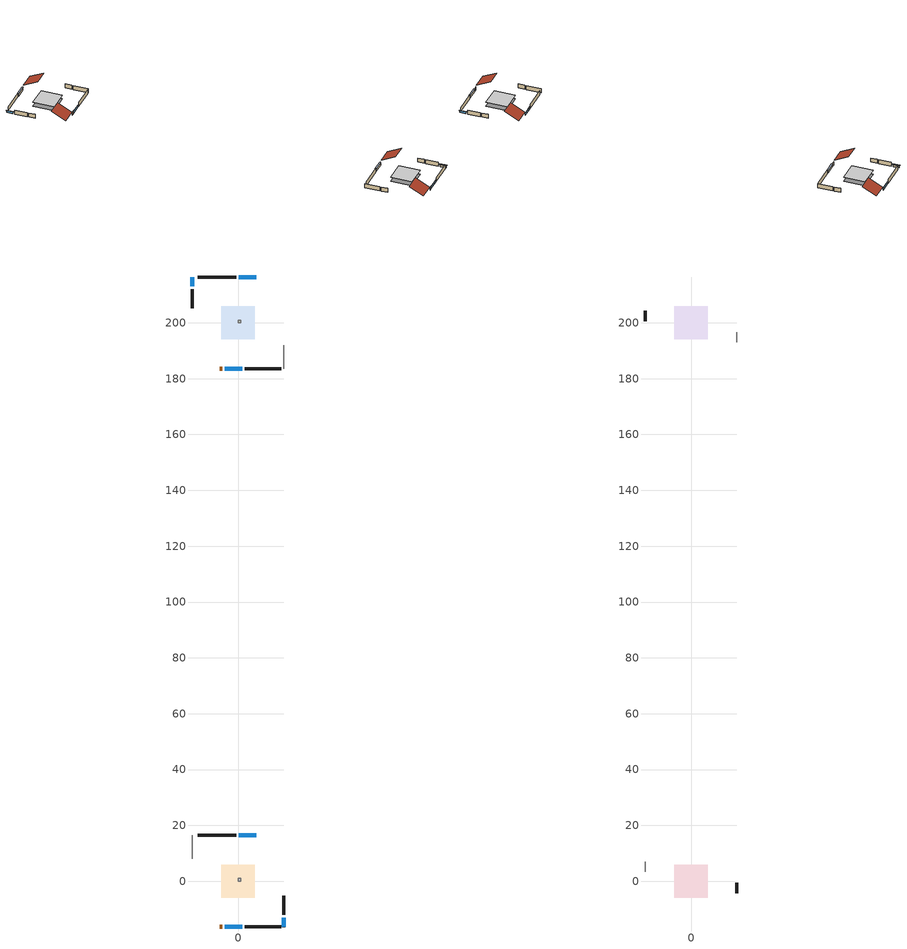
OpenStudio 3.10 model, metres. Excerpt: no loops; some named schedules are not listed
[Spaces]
unit1_central_ac_and_furnace_airloop_ret_air_space
 floor adiabatic (unit1_AdiabaticConst): 0,0 0,1 1,1 1,0 z0
 wall adiabatic (unit1_AdiabaticConst): 0,0 1,0 1,1 0,1 0,0 z0:1
 ceiling adiabatic (unit1_AdiabaticConst): 1,0 1,1 0,1 0,0 z1
unit1_conditioned_space_1
 floor foundation (unit1_Slab1_construction): -5.96,-5.96 -5.96,5.96 5.96,5.96 5.96,-5.96 z0
 wall outside (unit1_AdiabaticWallConstruction_1): -6.57,-16.4 -5.65,-16.4 z0:2.03
 wall outside (unit1_AdiabaticWallConstruction): -4.73,-16.4 1.5,-16.4 / 6.57,16.4 0.35,16.4 z0:1.19; 16.4,-16.4 16.4,-13.03 z0:1.1
 wall outside (unit1_Wall3_construction): 2.42,-16.4 15.47,-16.4 z0:2.44
 wall outside (unit1_Wall2_construction): 16.4,-12.1 16.4,-5.2 z0:2.44
 wall outside (unit1_Wall1_construction): -0.58,16.4 -14.39,16.4 z0:2.44
 wall adiabatic (unit1_Wall4_construction): -16.4,16.4 -16.4,7.98 z0:2.44
 window (unit1_WindowConstruction_2): -4.73,-16.4 1.5,-16.4 z0:1.19
 window (unit1_WindowConstruction_1): 16.4,-16.4 16.4,-13.03 z0:1.1
 window (unit1_WindowConstruction): 6.57,16.4 0.35,16.4 z0:1.19
 door (unit1_Door): -6.57,-16.4 -5.65,-16.4 z0:2.03
unit2_central_ac_and_furnace_airloop_ret_air_space
 floor adiabatic (unit2_AdiabaticConst): 0,200 0,201 1,201 1,200 z0
 wall adiabatic (unit2_AdiabaticConst): 0,200 1,200 1,201 0,201 0,200 z0:1
 ceiling adiabatic (unit2_AdiabaticConst): 1,200 1,201 0,201 0,200 z1
unit2_conditioned_space_1
 floor foundation (unit2_Slab1_2_construction): -5.96,194.04 -5.96,205.96 5.96,205.96 5.96,194.04 z0
 wall outside (unit2_AdiabaticWallConstruction_1): -6.57,183.6 -5.65,183.6 z0:2.03
 wall outside (unit2_AdiabaticWallConstruction): -16.4,216.4 -16.4,213.03 z0:1.1; -4.73,183.6 1.5,183.6 / 6.57,216.4 0.35,216.4 z0:1.19
 wall outside (unit2_Wall4_2_construction): -16.4,212.1 -16.4,205.2 z0:2.44
 wall outside (unit2_Wall3_2_construction): 2.42,183.6 15.47,183.6 z0:2.44
 wall outside (unit2_Wall1_2_construction): -0.58,216.4 -14.39,216.4 z0:2.44
 wall adiabatic (unit2_Wall2_2_construction): 16.4,183.6 16.4,192.02 z0:2.44
 window (unit2_WindowConstruction_2): -16.4,216.4 -16.4,213.03 z0:1.1
 window (unit2_WindowConstruction_1): -4.73,183.6 1.5,183.6 z0:1.19
 window (unit2_WindowConstruction): 6.57,216.4 0.35,216.4 z0:1.19
 door (unit2_Door): -6.57,183.6 -5.65,183.6 z0:2.03
unit1_attic___vented_1
 floor to unit1_conditioned_space_1 (unit1_Floor1_construction_Reversed): -5.96,-5.96 -5.96,5.96 5.96,5.96 5.96,-5.96 z2.44
 wall outside (unit1_Wall6_construction): 16.4,-4.27 16.4,-0.63 z0:2.44
 wall adiabatic (unit1_Wall5_construction): -16.4,7.05 -16.4,3.42 z0:2.44
 roof outside (unit1_Roof2_construction): -7.5,-16.4,2.44 -7.5,-8.44,6.42 -16.4,-8.44,6.42 -16.4,-16.4,2.44
 roof outside (unit1_Roof1_construction): 7.5,16.4,2.44 7.5,8.44,6.42 16.4,8.44,6.42 16.4,16.4,2.44
unit2_attic___vented_1
 floor to unit2_conditioned_space_1 (unit2_Floor1_2_construction_Reversed): -5.96,194.04 -5.96,205.96 5.96,205.96 5.96,194.04 z2.44
 wall outside (unit2_Wall5_2_construction): -16.4,204.27 -16.4,200.63 z0:2.44
 wall adiabatic (unit2_Wall6_2_construction): 16.4,192.95 16.4,196.58 z0:2.44
 roof outside (unit2_Roof2_2_construction): -7.5,183.6,2.44 -7.5,191.56,6.42 -16.4,191.56,6.42 -16.4,183.6,2.44
 roof outside (unit2_Roof1_2_construction): 7.5,216.4,2.44 7.5,208.44,6.42 16.4,208.44,6.42 16.4,216.4,2.44
shading: 1.8,-16.4 -5.03,-16.4 -5.03,-17.01 1.8,-17.01 z1.49; 16.4,-12.73 16.4,-16.71 17.01,-16.71 17.01,-12.73 z1.4; 0.04,16.4 6.87,16.4 6.87,17.01 0.04,17.01 z1.49; -16.4,212.73 -16.4,216.71 -17.01,216.71 -17.01,212.73 z1.4; 0.04,216.4 6.87,216.4 6.87,217.01 0.04,217.01 z1.49; 1.8,183.6 -5.03,183.6 -5.03,182.99 1.8,182.99 z1.49
[Site]
unit1_Buffalo_Niagara_Intl_Ap_NY: Latitude {deg}=42.93; Longitude {deg}=-78.73; Time Zone {hr}=-5; Elevation {m}=215; Terrain=Suburbs; Keep Site Location Information=Yes
[Site:GroundTemperature:Shallow]
4.30207, 2.29327, 2.1324, 3.08568, 6.91256, 10.7216, 14.0239, 16.1158, 16.2935, 14.5921, 11.374, 7.68183
[Site:WaterMainsTemperature]
Calculation Method=Schedule; Temperature Schedule=unit1_mains_temperature_schedule
[Building]
Building 1
[Construction]
unit1_AdiabaticConst: unit1_Adiabatic
unit1_AdiabaticWallConstruction_1: unit1_wood_siding_2, unit1_wall_rigid_ins, unit1_wall_stud_and_cavity_4, unit1_gypsum_board
unit1_AdiabaticWallConstruction: unit1_wood_siding_1, unit1_wall_rigid_ins, unit1_wall_stud_and_cavity_4, unit1_gypsum_board
unit1_WindowConstruction_2; unit1_WindowConstruction_1; unit1_WindowConstruction: unit1_WindowMaterial
unit1_Slab1_construction: unit1_concrete_4_0_in_, unit1_floor_covering
unit1_Floor1_construction_Reversed: unit1_gypsum_board, unit1_ceiling_stud_and_cavity, unit1_ceiling_loosefill_ins
unit1_Wall5_construction: unit1_osb_sheathing_0_5_in__3, unit1_wall_stud_and_cavity_2
unit1_Wall4_construction: unit1_osb_sheathing_0_5_in__2, unit1_wall_stud_and_cavity_1, unit1_gypsum_board
unit1_Wall3_construction; unit1_Wall2_construction; unit1_Wall1_construction: unit1_wood_siding, unit1_osb_sheathing_0_5_in__1, unit1_wall_stud_and_cavity, unit1_gypsum_board
unit1_Roof2_construction; unit1_Roof1_construction: unit1_asphalt_or_fiberglass_shingles, unit1_roof_rigid_ins, unit1_osb_sheathing_0_5_in_
unit1_Door: unit1_door_material
unit1_Wall6_construction: unit1_wood_siding, unit1_osb_sheathing_0_5_in__2, unit1_wall_stud_and_cavity_3
unit2_AdiabaticConst: unit2_Adiabatic
unit2_AdiabaticWallConstruction_1: unit2_wood_siding_2, unit2_wall_rigid_ins, unit2_wall_stud_and_cavity_4, unit2_gypsum_board
unit2_Door: unit2_door_material
unit2_AdiabaticWallConstruction: unit2_wood_siding_1, unit2_wall_rigid_ins, unit2_wall_stud_and_cavity_4, unit2_gypsum_board
unit2_WindowConstruction_2; unit2_WindowConstruction_1; unit2_WindowConstruction: unit2_WindowMaterial
unit2_Slab1_2_construction: unit2_concrete_4_0_in_, unit2_floor_covering
unit2_Floor1_2_construction_Reversed: unit2_gypsum_board, unit2_ceiling_stud_and_cavity, unit2_ceiling_loosefill_ins
unit2_Wall6_2_construction: unit2_osb_sheathing_0_5_in__3, unit2_wall_stud_and_cavity_3
unit2_Wall5_2_construction: unit2_wood_siding, unit2_osb_sheathing_0_5_in__2, unit2_wall_stud_and_cavity_2
unit2_Wall4_2_construction; unit2_Wall3_2_construction: unit2_wood_siding, unit2_osb_sheathing_0_5_in__2, unit2_wall_stud_and_cavity, unit2_gypsum_board
unit2_Wall2_2_construction: unit2_osb_sheathing_0_5_in__2, unit2_wall_stud_and_cavity_1, unit2_gypsum_board
unit2_Wall1_2_construction: unit2_wood_siding, unit2_osb_sheathing_0_5_in__1, unit2_wall_stud_and_cavity, unit2_gypsum_board
unit2_Roof2_2_construction; unit2_Roof1_2_construction: unit2_asphalt_or_fiberglass_shingles, unit2_roof_rigid_ins, unit2_osb_sheathing_0_5_in_
[Material:NoMass] Roughness=Rough; Thermal Resistance {m2-K/W}=176.1
unit1_Adiabatic; unit2_Adiabatic
[Material] Roughness=Rough
Name | Thickness {m} | Conductivity {W/m-K} | Density {kg/m3} | Specific Heat {J/kg-K} | Thermal Absorptance | Solar Absorptance | Visible Absorptance
unit1_wood_siding_2; unit1_wood_siding_1; unit2_wood_siding_2; unit2_wood_siding_1 | 0.0254 | 0.102417 | 544.68 | 1172.36
unit1_door_material; unit2_door_material | 0.04445 | 0.0716541 | 512.64 | 1214.23 | 0.9 | 0.7 | 0.7
unit1_wall_stud_and_cavity_4; unit2_wall_stud_and_cavity_4 | 0.0889 | 0.380278 | 52.3479 | 1209.89 | 0.9 | 0.7 | 0.7
unit1_wall_rigid_ins; unit2_wall_rigid_ins | 0.512978 | 0.029427 | 32.04 | 1214.23 | 0.9 | 0.7 | 0.7
unit1_floor_covering; unit2_floor_covering | 0.0127 | 0.0450781 | 54.468 | 1339.84 | 0.9 | 0.9 | 0.9
unit1_concrete_4_0_in_; unit2_concrete_4_0_in_ | 0.1016 | 1.803125 | 2242.8 | 837.4 | 0.9 | 0.7 | 0.7
unit1_ceiling_stud_and_cavity; unit2_ceiling_stud_and_cavity | 0.1397 | 0.0824711 | 65.682 | 1177.47 | 0.9 | 0.7 | 0.7
unit1_ceiling_loosefill_ins; unit2_ceiling_loosefill_ins | 0.169333 | 0.0480833 | 16.02 | 1046.75 | 0.9 | 0.7 | 0.7
unit1_wall_stud_and_cavity_3; unit2_wall_stud_and_cavity_2 | 0.1397 | 0.727959 | 139.0536 | 1170.24 | 0.9 | 0.6 | 0.6
unit1_wall_stud_and_cavity_2; unit2_wall_stud_and_cavity_3 | 0.1397 | 0.393673 | 139.0536 | 1170.24 | 0.9 | 0.6 | 0.6
unit1_osb_sheathing_0_5_in__3; unit1_osb_sheathing_0_5_in__2; unit2_osb_sheathing_0_5_in__3; unit2_osb_sheathing_0_5_in__2 | 0.0127 | 0.115458 | 512.64 | 1214.23
unit1_wall_stud_and_cavity_1; unit2_wall_stud_and_cavity_1 | 0.1397 | 0.506836 | 139.0536 | 1170.24 | 0.9 | 0.7 | 0.7
unit1_gypsum_board; unit2_gypsum_board | 0.0127 | 0.160291 | 801 | 837.4 | 0.9 | 0.6 | 0.6
unit1_wall_stud_and_cavity; unit2_wall_stud_and_cavity | 0.1397 | 0.0929022 | 139.0536 | 1170.24 | 0.9 | 0.7 | 0.7
unit1_osb_sheathing_0_5_in__1; unit2_osb_sheathing_0_5_in__1 | 0.0127 | 0.115458 | 512.64 | 1214.23 | 0.9 | 0.7 | 0.7
unit1_wood_siding; unit2_wood_siding | 0.0254 | 0.102417 | 544.68 | 1172.36 | 0.9 | 0.7 | 0.7
unit1_osb_sheathing_0_5_in_; unit2_osb_sheathing_0_5_in_ | 0.0127 | 0.115458 | 512.64 | 1214.23 | 0.9 | 0.6 | 0.6
unit1_roof_rigid_ins; unit2_roof_rigid_ins | 0.00281632 | 0.029427 | 32.04 | 1214.23 | 0.9 | 0.7 | 0.7
unit1_asphalt_or_fiberglass_shingles; unit2_asphalt_or_fiberglass_shingles | 0.00635 | 0.162714 | 1121.4 | 1465.45 | 0.9 | 0.85 | 0.85
[WindowMaterial:SimpleGlazingSystem] U-Factor {W/m2-K}=2.10086; Solar Heat Gain Coefficient=0.3
unit1_WindowMaterial; unit2_WindowMaterial
[Foundation:Kiva:Settings]
Soil Conductivity {W/m-K}=1.731; Soil Density {kg/m3}=1842.3; Soil Specific Heat {J/kg-K}=418.7; Ground Solar Absorptivity=0.9; Ground Thermal Absorptivity=0.9; Ground Surface Roughness {m}=0.03; Far-Field Width {m}=40; Deep-Ground Boundary Condition=ZeroFlux; Deep-Ground Depth {m}=40; Minimum Cell Dimension {m}=0.2; Maximum Cell Growth Coefficient=3; Simulation Timestep=Timestep
[ElectricEquipment]
Name | Electric Equipment Definition | Space or SpaceType | Schedule
unit1_mech_vent_bath_fan_0 | unit1_mech_vent_bath_fan_0 | unit1_conditioned_space_1 | unit1_mech_vent_bath_fan_0_schedule
unit1_mech_vent_range_fan_0 | unit1_mech_vent_range_fan_0 | unit1_conditioned_space_1 | unit1_mech_vent_range_fan_0_schedule
unit1_mech_vent_house_fan_cfis | unit1_mech_vent_house_fan_cfis | unit1_conditioned_space_1 | unit1_mech_vent_house_fan_cfis_schedule
unit1_mech_vent_house_fan | unit1_mech_vent_house_fan | unit1_conditioned_space_1 | unit1_mech_vent_house_fan_schedule
unit1_whole_house_fan | unit1_whole_house_fan | unit1_conditioned_space_1 | Always On Discrete
unit1_misc_plug_loads | unit1_misc_plug_loads | unit1_conditioned_space_1 | unit1_plug_loads_other
unit1_misc_tv | unit1_misc_tv | unit1_conditioned_space_1 | unit1_plug_loads_tv
unit1_cooking_range | unit1_cooking_range | unit1_conditioned_space_1 | unit1_cooking_range
unit1_fridge | unit1_fridge | unit1_conditioned_space_1 | unit1_fridge_schedule
unit1_dishwasher | unit1_dishwasher | unit1_conditioned_space_1 | unit1_dishwasher
unit1_clothes_dryer | unit1_clothes_dryer | unit1_conditioned_space_1 | unit1_clothes_dryer
unit1_clothes_washer | unit1_clothes_washer | unit1_conditioned_space_1 | unit1_clothes_washer
unit1_ceiling_fan | unit1_ceiling_fan | unit1_conditioned_space_1 | unit1_ceiling_fan
unit2_mech_vent_bath_fan_0 | unit2_mech_vent_bath_fan_0 | unit2_conditioned_space_1 | unit2_mech_vent_bath_fan_0_schedule
unit2_mech_vent_range_fan_0 | unit2_mech_vent_range_fan_0 | unit2_conditioned_space_1 | unit2_mech_vent_range_fan_0_schedule
unit2_mech_vent_house_fan_cfis | unit2_mech_vent_house_fan_cfis | unit2_conditioned_space_1 | unit2_mech_vent_house_fan_cfis_schedule
unit2_mech_vent_house_fan | unit2_mech_vent_house_fan | unit2_conditioned_space_1 | unit2_mech_vent_house_fan_schedule
unit2_whole_house_fan | unit2_whole_house_fan | unit2_conditioned_space_1 | unit2_Always_On_Discrete
unit2_misc_plug_loads | unit2_misc_plug_loads | unit2_conditioned_space_1 | unit2_plug_loads_other
unit2_misc_tv | unit2_misc_tv | unit2_conditioned_space_1 | unit2_plug_loads_tv
unit2_cooking_range | unit2_cooking_range | unit2_conditioned_space_1 | unit2_cooking_range
unit2_fridge | unit2_fridge | unit2_conditioned_space_1 | unit2_fridge_schedule
unit2_dishwasher | unit2_dishwasher | unit2_conditioned_space_1 | unit2_dishwasher
unit2_clothes_dryer | unit2_clothes_dryer | unit2_conditioned_space_1 | unit2_clothes_dryer
unit2_clothes_washer | unit2_clothes_washer | unit2_conditioned_space_1 | unit2_clothes_washer
unit2_ceiling_fan | unit2_ceiling_fan | unit2_conditioned_space_1 | unit2_ceiling_fan
[OtherEquipment]
Name | Other Equipment Definition | Space or SpaceType | Schedule | Fuel Type
unit1_mech_vent_house_fan_latent_load | unit1_mech_vent_house_fan_latent_load | unit1_conditioned_space_1 | Always On Discrete
unit1_mech_vent_house_fan_sensible_load | unit1_mech_vent_house_fan_sensible_load | unit1_conditioned_space_1 | Always On Discrete
unit1_central_ac_and_furnace_airloop_0_SupLatLkToDZ | unit1_central_ac_and_furnace_airloop_0_SupLatLkToDZ | unit1_attic___vented_1 | Always On Discrete
unit1_central_ac_and_furnace_airloop_0_SupSensLkToDZ | unit1_central_ac_and_furnace_airloop_0_SupSensLkToDZ | unit1_attic___vented_1 | Always On Discrete
unit1_central_ac_and_furnace_airloop_0_RetCondToDZ | unit1_central_ac_and_furnace_airloop_0_RetCondToDZ | unit1_attic___vented_1 | Always On Discrete
unit1_central_ac_and_furnace_airloop_0_SupCondToDZ | unit1_central_ac_and_furnace_airloop_0_SupCondToDZ | unit1_attic___vented_1 | Always On Discrete
unit1_central_ac_and_furnace_airloop_0_RetLatLkToRP | unit1_central_ac_and_furnace_airloop_0_RetLatLkToRP | unit1_central_ac_and_furnace_airloop_ret_air_space | Always On Discrete
unit1_central_ac_and_furnace_airloop_0_RetSensLkToRP | unit1_central_ac_and_furnace_airloop_0_RetSensLkToRP | unit1_central_ac_and_furnace_airloop_ret_air_space | Always On Discrete
unit1_central_ac_and_furnace_airloop_0_RetCondToRP | unit1_central_ac_and_furnace_airloop_0_RetCondToRP | unit1_central_ac_and_furnace_airloop_ret_air_space | Always On Discrete
unit1_central_ac_and_furnace_airloop_0_SupCondToLv | unit1_central_ac_and_furnace_airloop_0_SupCondToLv | unit1_conditioned_space_1 | Always On Discrete
unit1_central_ac_and_furnace_airloop_0_SupLatLkToCond | unit1_central_ac_and_furnace_airloop_0_SupLatLkToCond | unit1_conditioned_space_1 | Always On Discrete
unit1_central_ac_and_furnace_airloop_0_SupSensLkToCond | unit1_central_ac_and_furnace_airloop_0_SupSensLkToCond | unit1_conditioned_space_1 | Always On Discrete
unit1_general_water_use_latent | unit1_general_water_use_latent | unit1_conditioned_space_1 | unit1_general_water_use_schedule
unit1_general_water_use_sensible | unit1_general_water_use_sensible | unit1_conditioned_space_1 | unit1_general_water_use_schedule
unit1_cooking_range_1 | unit1_cooking_range_2 | unit1_conditioned_space_1 | unit1_cooking_range | NaturalGas
unit1_clothes_dryer_1 | unit1_clothes_dryer_2 | unit1_conditioned_space_1 | unit1_clothes_dryer | NaturalGas
unit1_water_heater_energy_adjustment1 | unit1_water_heater_energy_adjustment1 | unit1_conditioned_space_1 | Always On Discrete | NaturalGas
unit2_mech_vent_house_fan_latent_load | unit2_mech_vent_house_fan_latent_load | unit2_conditioned_space_1 | unit2_Always_On_Discrete
unit2_mech_vent_house_fan_sensible_load | unit2_mech_vent_house_fan_sensible_load | unit2_conditioned_space_1 | unit2_Always_On_Discrete
unit2_central_ac_and_furnace_airloop_0_SupLatLkToDZ | unit2_central_ac_and_furnace_airloop_0_SupLatLkToDZ | unit2_attic___vented_1 | unit2_Always_On_Discrete
unit2_central_ac_and_furnace_airloop_0_SupSensLkToDZ | unit2_central_ac_and_furnace_airloop_0_SupSensLkToDZ | unit2_attic___vented_1 | unit2_Always_On_Discrete
unit2_central_ac_and_furnace_airloop_0_RetCondToDZ | unit2_central_ac_and_furnace_airloop_0_RetCondToDZ | unit2_attic___vented_1 | unit2_Always_On_Discrete
unit2_central_ac_and_furnace_airloop_0_SupCondToDZ | unit2_central_ac_and_furnace_airloop_0_SupCondToDZ | unit2_attic___vented_1 | unit2_Always_On_Discrete
unit2_central_ac_and_furnace_airloop_0_RetLatLkToRP | unit2_central_ac_and_furnace_airloop_0_RetLatLkToRP | unit2_central_ac_and_furnace_airloop_ret_air_space | unit2_Always_On_Discrete
unit2_central_ac_and_furnace_airloop_0_RetSensLkToRP | unit2_central_ac_and_furnace_airloop_0_RetSensLkToRP | unit2_central_ac_and_furnace_airloop_ret_air_space | unit2_Always_On_Discrete
unit2_central_ac_and_furnace_airloop_0_RetCondToRP | unit2_central_ac_and_furnace_airloop_0_RetCondToRP | unit2_central_ac_and_furnace_airloop_ret_air_space | unit2_Always_On_Discrete
unit2_central_ac_and_furnace_airloop_0_SupCondToLv | unit2_central_ac_and_furnace_airloop_0_SupCondToLv | unit2_conditioned_space_1 | unit2_Always_On_Discrete
unit2_central_ac_and_furnace_airloop_0_SupLatLkToCond | unit2_central_ac_and_furnace_airloop_0_SupLatLkToCond | unit2_conditioned_space_1 | unit2_Always_On_Discrete
unit2_central_ac_and_furnace_airloop_0_SupSensLkToCond | unit2_central_ac_and_furnace_airloop_0_SupSensLkToCond | unit2_conditioned_space_1 | unit2_Always_On_Discrete
unit2_general_water_use_latent | unit2_general_water_use_latent | unit2_conditioned_space_1 | unit2_general_water_use_schedule
unit2_general_water_use_sensible | unit2_general_water_use_sensible | unit2_conditioned_space_1 | unit2_general_water_use_schedule
unit2_cooking_range_1 | unit2_cooking_range_2 | unit2_conditioned_space_1 | unit2_cooking_range | NaturalGas
unit2_clothes_dryer_1 | unit2_clothes_dryer_2 | unit2_conditioned_space_1 | unit2_clothes_dryer | NaturalGas
unit2_water_heater_energy_adjustment1 | unit2_water_heater_energy_adjustment1 | unit2_conditioned_space_1 | unit2_Always_On_Discrete | NaturalGas
[SpaceInfiltration:DesignFlowRate] Design Flow Rate Calculation Method=Flow/Space; Design Flow Rate {m3/s}=0; Density Basis=Outdoor
Name | Space or SpaceType | Schedule
unit1_attic_vented_1_duct_leakage_imbalance_infil_flow | unit1_attic___vented_1 | Always On Discrete
unit1_whole_house_fan_flow; unit1_natural_vent_flow; unit1_infil_flow | unit1_conditioned_space_1 | Always On Discrete
unit2_infil_flow; unit2_whole_house_fan_flow; unit2_natural_vent_flow | unit2_conditioned_space_1 | unit2_Always_On_Discrete
unit2_attic_vented_1_duct_leakage_imbalance_infil_flow | unit2_attic___vented_1 | unit2_Always_On_Discrete
[SpaceInfiltration:EffectiveLeakageArea] Effective Air Leakage Area {cm2}=4728.29; Stack Coefficient=0.000185199; Wind Coefficient=1.27259e-05
Name | Space or SpaceType | Schedule
unit1_infil_attic___vented_1 | unit1_attic___vented_1 | Always On Discrete
unit2_infil_attic___vented_1 | unit2_attic___vented_1 | unit2_Always_On_Discrete
[ZoneMixing] Design Flow Rate Calculation Method=Flow/Zone; Design Flow Rate {m3/s}=0
Name | Zone or Space | Schedule | Source Zone or Space
unit1_whole_house_fan_mix; unit1_central_ac_and_furnace_airloop_0_ZoneMixCondToDZ_mix | unit1_attic___vented | Always On Continuous | unit1_conditioned_space
unit1_central_ac_and_furnace_airloop_0_ZoneMixDZToCond_mix | unit1_conditioned_space | Always On Continuous | unit1_attic___vented
unit2_whole_house_fan_mix; unit2_central_ac_and_furnace_airloop_0_ZoneMixCondToDZ_mix | unit2_attic___vented | unit2_Always_On_Continuous | unit2_conditioned_space
unit2_central_ac_and_furnace_airloop_0_ZoneMixDZToCond_mix | unit2_conditioned_space | unit2_Always_On_Continuous | unit2_attic___vented
[Space]
Name | Thermal Zone | Building Unit | Volume {m3}
unit1_central_ac_and_furnace_airloop_ret_air_space | unit1_central_ac_and_furnace_airloop_ret_air_zone
unit1_attic___vented_1 | unit1_attic___vented | unit1_Building_Unit_1 | 125.937
unit1_conditioned_space_1 | unit1_conditioned_space | unit1_Building_Unit_1 | 345.919
unit2_central_ac_and_furnace_airloop_ret_air_space | unit2_central_ac_and_furnace_airloop_ret_air_zone
unit2_attic___vented_1 | unit2_attic___vented | unit2_Building_Unit_1 | 125.937
unit2_conditioned_space_1 | unit2_conditioned_space | unit2_Building_Unit_1 | 345.919
[ThermalZone] Multiplier=1; Use Ideal Air Loads=No
Name | Volume {m3} | Thermostat
unit1_central_ac_and_furnace_airloop_ret_air_zone; unit2_central_ac_and_furnace_airloop_ret_air_zone | 1
unit1_attic___vented; unit2_attic___vented | 125.937
unit1_conditioned_space | 345.919 | unit1_conditioned_space_temperature_setpoint
unit2_conditioned_space | 345.919 | unit2_conditioned_space_temperature_setpoint
[People] Multiplier=1
Name | People Definition | Space or SpaceType | Number of People Schedule | Activity Level Schedule
unit1_occupants | unit1_occupants | unit1_conditioned_space_1 | unit1_occupants | unit1_occupants_activity_schedule
unit2_occupants | unit2_occupants | unit2_conditioned_space_1 | unit2_occupants | unit2_occupants_activity_schedule
[Exterior:Lights]
Name | Exterior Lights Definition | Schedule
unit1_exterior_lighting | unit1_exterior_lighting | unit1_exterior_lighting_schedule
unit2_exterior_lighting | unit2_exterior_lighting | unit2_exterior_lighting_schedule
[Lights] Fraction Replaceable=1
Name | Lights Definition | Space or SpaceType | Schedule
unit1_interior_lighting | unit1_interior_lighting | unit1_conditioned_space_1 | unit1_lighting_interior
unit2_interior_lighting | unit2_interior_lighting | unit2_conditioned_space_1 | unit2_lighting_interior
[BuildingUnit]
unit1_Building_Unit_1; unit2_Building_Unit_1
[InternalMass] Multiplier=1
Name | Internal Mass Definition | Space or SpaceType
unit1_furniture_mass_conditioned_space_1 | unit1_furniture_mass_conditioned_space_1 | unit1_conditioned_space_1
unit1_partition_wall_mass | unit1_partition_wall_mass | unit1_conditioned_space_1
unit2_furniture_mass_conditioned_space_1 | unit2_furniture_mass_conditioned_space_1 | unit2_conditioned_space_1
